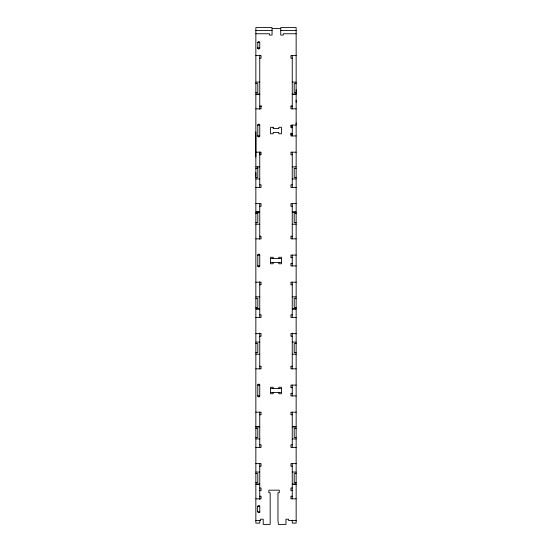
<?xml version="1.0" encoding="UTF-8"?>
<svg xmlns="http://www.w3.org/2000/svg" width="552" height="552" viewBox="0 0 552 552"><rect width="100%" height="100%" fill="white"/><g stroke="black" fill="none" stroke-linecap="round" stroke-linejoin="round"><path stroke-width="0.83" d="M255.852 176.329L255.852 172.638M255.852 157.044L255.852 131.9M259.75 154.553L259.75 152.069M296.148 100.291L296.148 102.224M296.148 91.597L296.148 93.529M259.75 511.994C257.239 515.078 256.832 507.523 257.805 506.419A0.973 0.973 0 0 1 258.778 505.446A0.973 0.973 0 0 1 259.75 506.419L259.75 512.484M272.06 28.497L280.726 28.497M255.852 30.498L272.06 30.498M280.726 30.498L296.148 30.498M255.852 33.762L269.459 33.762L269.459 35.059L272.06 35.059L272.06 27.6L255.852 27.6L255.852 523.103L259.75 523.103L259.75 520.219M296.148 33.762L283.328 33.762L283.328 35.059L280.726 35.059L280.726 27.6L296.148 27.6L296.148 523.103L292.25 523.103L292.25 520.219M257.315 42.594L259.75 42.594M257.315 48.01L259.75 48.01L259.75 42.538A0.973 0.973 0 0 0 258.778 41.566A0.973 0.973 0 0 0 257.805 42.538L257.805 48.01M255.852 55.593L261.048 55.593L261.048 58.195L259.75 58.195M296.148 55.593L290.952 55.593L290.952 58.195L292.25 58.195M255.852 82.069L259.75 82.124M292.25 82.124L296.148 82.124M255.852 83.607L257.805 83.607L257.805 92.708L255.852 92.708M296.148 83.607L294.202 83.607L294.202 92.708L296.148 92.708M255.852 94.192L259.75 94.192M292.25 94.192L296.148 94.192M256.501 94.247L259.75 94.247M292.25 94.247L295.499 94.247M259.75 106.26L261.048 106.26M292.25 106.26L290.952 106.26L290.952 108.861L296.148 108.861M259.75 106.639L261.048 106.639M255.852 108.861L261.048 108.861L261.048 105.48M257.315 125.111L259.75 125.111L259.75 135.944A0.973 0.973 0 0 1 258.778 136.917A0.973 0.973 0 0 1 257.805 135.944L257.805 125.111A0.973 0.973 0 0 1 258.778 124.131A0.973 0.973 0 0 1 259.75 125.111M296.148 125.111L290.952 125.111L290.952 127.712L292.25 127.705M290.952 125.973L292.436 125.973M290.952 133.343L292.25 133.343M290.952 134.667L292.25 134.667M257.315 135.944L259.75 135.944M296.148 135.944L290.952 135.944L290.952 133.218M255.852 152.186L261.048 152.186L261.048 154.788L259.75 154.788M296.148 152.186L290.952 152.186L290.952 154.788L292.25 154.788M255.852 166.856L259.75 166.856M292.25 166.856L296.148 166.856M255.852 168.339L257.805 168.339M296.148 168.339L294.202 168.339L294.202 177.44L296.148 177.44M255.852 177.44L257.805 177.44L257.805 166.752M255.852 178.924L259.75 178.924M292.25 178.924L296.148 178.924M259.75 184.796L261.048 184.796L261.048 187.397L255.852 187.397M292.25 184.796L290.952 184.796L290.952 187.397L296.148 187.397M255.852 203.647L261.048 203.647L261.048 206.241L259.75 206.241M296.148 203.647L290.952 203.647L290.952 206.241L292.25 206.241M259.102 212.065L255.852 212.065L259.75 212.12M292.898 212.065L296.148 212.065L292.25 212.12M255.852 213.603L257.805 213.603M296.148 213.603L294.202 213.603L294.202 222.697L296.148 222.697M255.852 222.697L257.805 222.697L257.805 211.34M255.852 224.181L259.75 224.236M292.25 224.236L296.148 224.181M259.75 236.249L261.048 236.249L261.048 238.85L255.852 238.85M292.25 236.249L290.952 236.249L290.952 238.85L296.148 238.85M257.411 255.1L259.75 255.1L259.75 265.933A0.973 0.973 0 0 1 258.778 266.906A0.973 0.973 0 0 1 257.805 265.933L257.805 255.1A0.973 0.973 0 0 1 258.778 254.127A0.973 0.973 0 0 1 259.75 255.1M296.148 255.1L290.952 255.1L290.952 257.701L292.25 257.701M270.583 258.564L281.416 258.564M270.583 262.469L281.416 262.469M292.25 263.332L290.952 263.332L290.952 265.933L296.148 265.933M257.411 265.933L259.75 265.933M255.852 282.182L261.048 282.182L261.048 284.784L259.75 284.784M296.148 282.182L290.952 282.182L290.952 284.784L292.25 284.784M255.852 296.845L259.75 296.845M292.25 296.845L296.148 296.845M255.852 298.335L257.805 298.335L257.805 307.429L255.852 307.429M296.148 298.335L294.202 298.335L294.202 307.429L296.148 307.429M255.852 308.913L259.75 308.913L256.501 308.968M292.25 308.913L296.148 308.913L292.898 308.968M259.75 314.785L261.048 314.785L261.048 317.386L255.852 317.386M292.25 314.785L290.952 314.785L290.952 317.386L296.148 317.386M255.852 333.636L261.048 333.636L261.048 336.237L259.75 336.237M296.148 333.636L290.952 333.636L290.952 336.237L292.25 336.237M255.852 342.054L259.75 342.109M292.25 342.109L296.148 342.109M255.852 343.592L257.805 343.592L257.805 352.693L255.852 352.693M296.148 343.592L294.202 343.592L294.202 352.693L296.148 352.693M255.852 354.177L259.75 354.232M292.25 354.177L296.148 354.232M259.75 366.245L261.048 366.245L261.048 368.839L255.852 368.839M292.25 366.245L290.952 366.245L290.952 368.839L296.148 368.839M257.411 385.089L259.75 385.089L259.75 395.922A0.973 0.973 0 0 1 258.778 396.902A0.973 0.973 0 0 1 257.805 395.922L257.805 385.089A0.973 0.973 0 0 1 258.778 384.116A0.973 0.973 0 0 1 259.75 385.089M296.148 385.089L290.952 385.089L290.952 387.69L292.25 387.69M270.583 388.56L281.416 388.56M270.583 392.458L281.416 392.458M292.25 393.328L290.952 393.328L290.952 395.922L296.148 395.922M257.411 395.922L259.75 395.922M255.852 412.171L261.048 412.171L261.048 414.773L259.75 414.773M296.148 412.171L290.952 412.171L290.952 414.773L292.25 414.773M255.852 426.786L259.102 426.786M292.25 426.786L295.499 426.786M255.852 426.841L259.75 426.841M292.25 426.841L296.148 426.841M255.852 428.324L257.805 428.324L257.805 437.425L255.852 437.425M296.148 428.324L294.202 428.324L294.202 437.425L296.148 437.425M255.852 438.909L259.75 438.909M292.25 438.909L296.148 438.964M259.75 444.781L261.048 444.781L261.048 447.382L255.852 447.382M292.25 444.781L290.952 444.781L290.952 447.382L296.148 447.382M255.852 463.632L261.048 463.632L261.048 466.226L259.75 466.226M296.148 463.632L290.952 463.632L290.952 466.226L292.25 466.226M255.852 472.043L259.75 472.098M292.25 472.043L296.148 472.098M255.852 473.582L257.805 473.582L257.805 482.683L255.852 482.683M296.148 473.582L294.202 473.582L294.202 482.683L296.148 482.683M255.852 484.166L259.75 484.166L256.501 484.221M292.25 484.166L296.148 484.166L292.898 484.221M259.75 488.002L261.048 488.002L261.048 490.604L259.75 490.604M292.25 488.002L290.952 488.002L290.952 490.604L292.25 490.604M259.75 496.234L261.048 496.234L261.048 498.835L255.852 498.835M292.25 496.234L290.952 496.234L290.952 498.835L296.148 498.835M257.805 506.419L259.75 506.419M257.805 511.835L259.75 511.835M255.852 520.501L260.62 520.501L260.62 519.197L263.214 519.197L263.214 524.4L270.169 524.4L270.169 492.77L268.872 492.77L268.872 490.169L279.271 490.169L279.271 492.77L277.966 492.77L277.966 520.501L278.38 524.4L285.964 524.4L285.964 519.197L288.565 519.197L288.565 520.501L296.148 520.501M290.952 105.963L292.56 106.343M296.148 89.665L296.148 90.631M296.148 123.075L296.148 124.041M292.25 55.421L292.25 108.861M292.25 125.111L292.25 135.944M292.25 152.069L292.25 187.397M292.25 203.647L292.25 238.85M292.25 255.1L292.25 265.933M292.25 282.182L292.25 317.386M292.25 332.987L292.25 368.839M292.25 385.089L292.25 395.922M292.25 412.171L292.25 447.382M292.25 463.632L292.25 498.835M278.829 258.564L278.829 257.267L281.423 257.267L281.423 263.766L278.829 263.766L278.829 262.469M278.829 388.56L278.829 387.256L281.423 387.256L281.423 393.755L278.829 393.755L278.829 392.458M273.192 258.564L273.192 257.267L270.59 257.267L270.59 263.766L273.192 263.766L273.192 262.469M273.192 388.56L273.192 387.256L270.59 387.256L270.59 393.755L273.192 393.755L273.192 392.458M259.75 55.124L259.75 109.192M259.75 152.186L259.75 187.397M259.75 203.647L259.75 239.202M259.75 281.824L259.75 317.386M259.75 332.987L259.75 368.839M259.75 412.171L259.75 447.382M259.75 463.632L259.75 499.484M259.75 47.955A0.973 0.973 0 0 1 258.778 48.928A0.973 0.973 0 0 1 257.805 47.955M273.192 127.277L270.59 127.277L270.59 133.777L273.192 133.777L273.192 132.473L278.829 132.473L278.829 133.777L281.423 133.777L281.423 127.277L278.829 127.277L278.829 128.575L273.192 128.575L273.192 127.277"/></g></svg>
